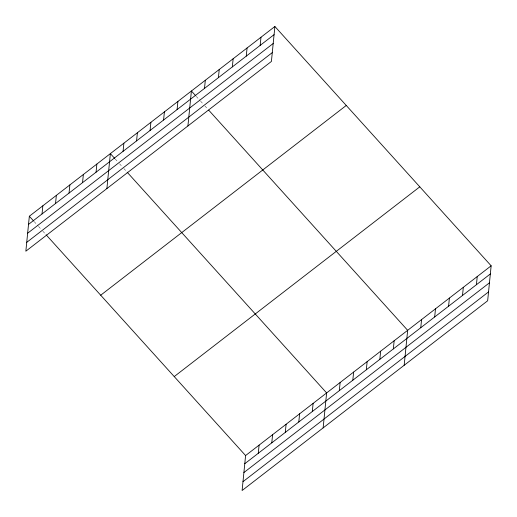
<?xml version="1.0" encoding="UTF-8"?>
<svg xmlns="http://www.w3.org/2000/svg" width="517" height="517" viewBox="0 0 517 517"><rect width="100%" height="100%" fill="white"/><g stroke="black" fill="none" stroke-linecap="round" stroke-linejoin="round"><path stroke-width="0.39" stroke-dasharray="2.58 1.94" d="M196.273 96.388L200.06 100.576M200.596 101.177L203.304 104.163M204.926 105.959L207.627 108.951M115.239 159.003L117.404 161.401M119.563 163.792L122.27 166.784M123.893 168.581L126.594 171.566M34.206 221.625L37.987 225.813M38.529 226.407L41.231 229.399M42.853 231.196L45.561 234.188"/><path stroke-width="0.78" d="M274.895 26.49L29.34 216.235L25.85 251.197L271.406 61.445L274.895 26.49L491.15 265.803L487.66 300.765L242.105 490.51L245.594 455.555L491.15 265.803M42.032 213.96L42.846 205.805M55.539 203.524L56.353 195.368M69.045 193.087L69.86 184.931M82.546 182.65L83.36 174.494M96.052 172.213L96.866 164.057M106.883 188.582L110.373 153.62L114.696 158.409M123.065 151.339L123.88 143.183M136.572 140.902L137.386 132.746M150.079 130.465L150.893 122.309M163.585 120.028L164.4 111.872M177.085 109.598L177.9 101.442M187.917 125.961L191.406 91.005L195.736 95.787M204.506 88.407L205.32 80.251M218.426 77.653L219.24 69.498M232.34 66.9L233.154 58.744M246.254 56.146L247.068 47.991M260.167 45.399L260.982 37.243M258.28 453.273L259.095 445.118M271.787 442.836L272.601 434.681M285.294 432.399L286.108 424.244M298.8 421.962L299.614 413.807M312.307 411.526L313.121 403.37M323.138 427.895L326.628 392.933L127.13 172.167M339.32 390.652L340.134 382.496M352.82 380.215L353.634 372.059M366.327 369.784L367.141 361.629M379.833 359.347L380.648 351.192M393.34 348.91L394.154 340.755M404.171 365.28L407.661 330.318L208.706 110.147M420.76 327.72L421.575 319.564M434.674 316.966L435.488 308.811M448.588 306.213L449.402 298.057M462.508 295.465L463.322 287.31M476.422 284.712L477.236 276.556M28.525 224.391L274.081 34.645M27.64 233.238L273.202 43.486M26.735 242.35L272.291 52.605M100.705 295.213L346.261 105.462M174.229 376.576L419.785 186.831M244.78 463.71L490.336 273.958M243.895 472.551L489.45 282.805M242.984 481.67L488.546 291.918M29.34 216.235L33.663 221.024M46.097 234.783L245.594 455.555"/></g></svg>
